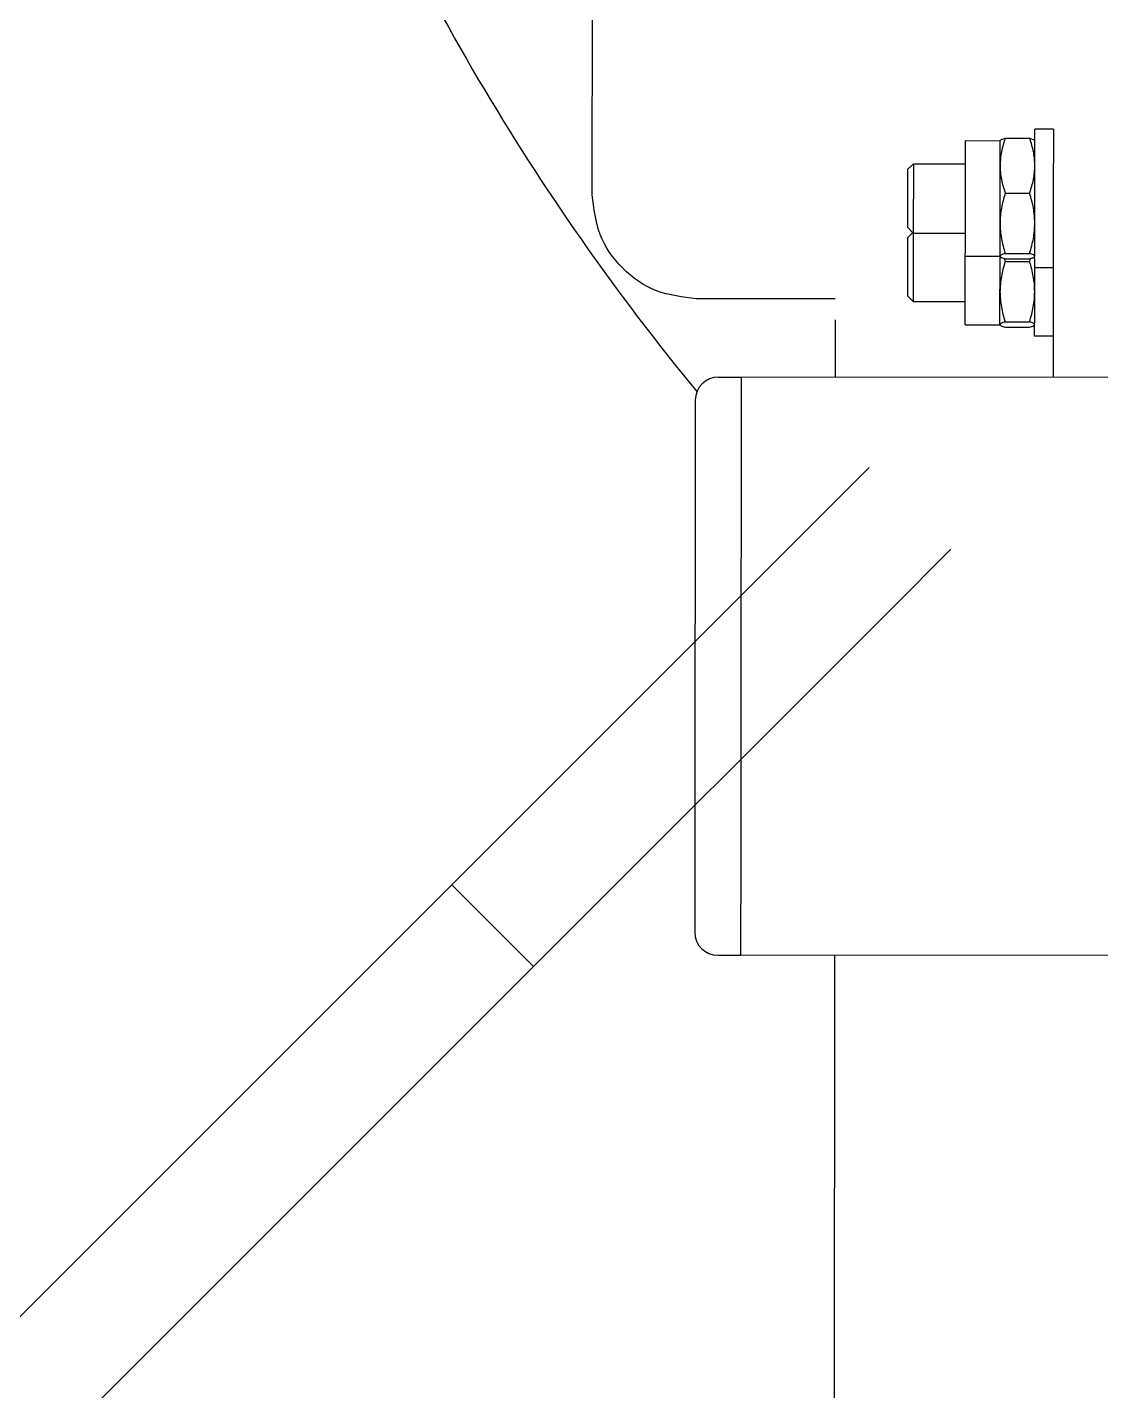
# Model space of a CAD drawing. Header units: inches. Extents: x -233729 to 737493, y -275239 to 196021.
# Drawn here: x 477783 to 477875.8, y 15835.8 to 15953.8 of the extents above; entities that cross this region are included whole.
import ezdxf

# ---------------------------------------------------------------- set-up
doc = ezdxf.new("R2010")
doc.units = ezdxf.units.IN
doc.header["$MEASUREMENT"] = 0
doc.layers.add('P_AX', color=7, linetype='Continuous')

# ---------------------------------------------------------------- blocks, each defined once
blk = doc.blocks.new('A$C48CB4C16')
at = {"layer": 'P_AX', "color": 6, "linetype": 'ByBlock', "lineweight": -2}
for p, q in [((4489.280940174242, 5301.317387177261, 710.6645883361932), (4276.760041648987, 5088.796488652124, 710.6645883361932)), ((4496.352007986163, 5294.24631936534, 710.6645883361932), (4283.831109460793, 5081.725420840204, 710.6645883361932)), ((4245.838972666883, 5057.875419669903, 710.6645883361932), (4276.760041648987, 5088.796488652124, 710.6645883361932)), ((4283.831109460793, 5081.725420840204, 710.6645883361932), (4276.760041648987, 5088.796488652124, 710.6645883361932)), ((4252.910040478687, 5050.804351857983, 710.6645883361932), (4283.831109460793, 5081.725420840204, 710.6645883361932)), ((4245.838972666883, 5057.875419669903, 710.6645883361932), (4240.668899154174, 5052.705346156962, 710.6645883361932)), ((4252.910040478687, 5050.804351857983, 710.6645883361932), (4247.739966965979, 5045.63427834504, 710.6645883361932))]:
    blk.add_line(p, q, dxfattribs=at)
at = {"layer": 'P_AX', "color": 6, "linetype": 'Continuous'}
for p, q in [((4250.739148109802, 5087.829271573226, 710.6645883361932), (4250.843185741222, 5197.952774472653, 710.6645883361932)), ((4225.826901380206, 5087.85322710511, 710.6645883361932), (4258.826886123162, 5087.821494431353, 710.6645883361932)), ((4260.826885198476, 5087.819571239527, 710.6645883361932), (4258.826886123162, 5087.821494431818, 710.6645883361932)), ((4225.778821571379, 5037.853250221933, 710.6645883361932), (4258.778806314338, 5037.821517548176, 710.6645883361932)), ((4231.835440294118, 5034.292225924904, 710.6645883361932), (4231.838824202074, 5037.847422944033, 710.6645883361932)), ((4250.686313974204, 5032.86605590128, 710.6645883361932), (4250.691084954771, 5037.829294673751, 710.6645883361932)), ((4260.778805389651, 5037.819594355884, 710.6645883361932), (4258.778806314338, 5037.821517548643, 710.6645883361932)), ((4231.8353061456, 5034.236728518388, 710.6645883361932), (4231.835440294118, 5034.292225924904, 710.6645883361932)), ((4231.8353061456, 5034.236728518388, 710.6645883361932), (4231.835440294118, 5034.292225924904, 710.6645883361932)), ((4231.835440294118, 5034.292225924904, 710.6645883361932), (4233.435439554392, 5034.290687371163, 710.6645883361932)), ((4233.44404555729, 5033.30722266168, 710.6645883361932), (4233.434477958362, 5033.290687833566, 710.6645883361932)), ((4233.44404555729, 5033.30722266168, 710.6645883361932), (4233.434477958362, 5033.290687833566, 710.6645883361932)), ((4235.98765064776, 5033.037485397072, 710.6645883361932), (4233.880815596553, 5033.039511322628, 710.6645883361932)), ((4235.988106471718, 5033.505999356627, 710.6645883361932), (4233.88127142063, 5033.508025281715, 710.6645883361932)), ((4236.434476571389, 5033.287803045126, 710.6645883361932), (4236.42494003824, 5033.304357546966, 710.6645883361932)), ((4236.43446034065, 5033.271312945174, 710.6645883361932), (4236.434476571389, 5033.287803045126, 710.6645883361932)), ((4239.434475184417, 5033.284918256222, 710.6645883361932), (4236.434476571389, 5033.287803045126, 710.6645883361932)), ((4243.932549911434, 5031.280591998367, 710.6645883361932), (4239.432551992009, 5031.284919181025, 710.6645883361932)), ((4244.432068882161, 5030.780111431262, 710.6645883361932), (4243.932549911434, 5031.280591998367, 710.6645883361932)), ((4250.682746197213, 5031.047928574613, 710.6645883361932), (4262.684480945463, 5031.036387747271, 710.6645883361932)), ((4231.826783983619, 5025.37840638601, 710.6645883361932), (4231.829678201466, 5028.378404989957, 710.6645883361932)), ((4231.826783983619, 5025.37840638601, 710.6645883361932), (4231.829678201466, 5028.378404989957, 710.6645883361932)), ((4231.826783983619, 5025.37840638601, 710.6645883361932), (4231.829678201466, 5028.378404989957, 710.6645883361932)), ((4231.829678201466, 5028.378404989957, 710.6645883361932), (4231.83015974937, 5028.889233675438, 710.6645883361932)), ((4231.829678201466, 5028.378404989957, 710.6645883361932), (4231.83015974937, 5028.889233675438, 710.6645883361932)), ((4231.829678201466, 5028.378404989957, 710.6645883361932), (4233.429677461741, 5028.376866436216, 710.6645883361932)), ((4233.438283464638, 5027.393401726267, 710.6645883361932), (4233.428715865709, 5027.376866898619, 710.6645883361932)), ((4233.438283464638, 5027.393401726267, 710.6645883361932), (4233.428715865709, 5027.376866898619, 710.6645883361932)), ((4233.438283464638, 5027.393401726267, 710.6645883361932), (4233.428715865709, 5027.376866898619, 710.6645883361932)), ((4233.438283464638, 5027.393401726267, 710.6645883361932), (4233.428715865709, 5027.376866898619, 710.6645883361932)), ((4235.981888554991, 5027.123664462126, 710.6645883361932), (4233.8750535039, 5027.125690387681, 710.6645883361932)), ((4235.982344379066, 5027.592178421212, 710.6645883361932), (4233.875509327861, 5027.594204346768, 710.6645883361932)), ((4235.982630985556, 5027.819720828557, 710.6645883361932), (4233.875795934348, 5027.821746754114, 710.6645883361932)), ((4236.428714478737, 5027.373982109713, 710.6645883361932), (4236.419177945587, 5027.390536612018, 710.6645883361932)), ((4236.428698247997, 5027.357492010228, 710.6645883361932), (4236.428714478737, 5027.373982109713, 710.6645883361932)), ((4239.428713091649, 5027.371097321275, 710.6645883361932), (4236.428714478737, 5027.373982109713, 710.6645883361932)), ((4244.427260901313, 5025.780113742805, 710.6645883361932), (4243.969872149522, 5025.323603793166, 710.6645883361932)), ((4231.823901140014, 5022.292231472793, 710.6645883361932), (4231.826783983619, 5025.37840638601, 710.6645883361932)), ((4231.823901140014, 5022.292231472793, 710.6645883361932), (4231.826783983619, 5025.37840638601, 710.6645883361932)), ((4231.823901140014, 5022.292231472793, 710.6645883361932), (4231.826783983619, 5025.37840638601, 710.6645883361932)), ((4243.926787818781, 5025.366771063421, 710.6645883361932), (4239.426789899358, 5025.371098246078, 710.6645883361932)), ((4244.426306789508, 5024.866290496315, 710.6645883361932), (4243.926787818781, 5025.366771063421, 710.6645883361932)), ((4236.424860609579, 5023.287807668212, 710.6645883361932), (4236.41529301065, 5023.271272840097, 710.6645883361932)), ((4236.424860609579, 5023.287807668212, 710.6645883361932), (4236.41529301065, 5023.271272840097, 710.6645883361932)), ((4231.818139047361, 5016.378410537845, 710.6645883361932), (4231.823901140014, 5022.292231472793, 710.6645883361932)), ((4231.818139047361, 5016.378410537845, 710.6645883361932), (4231.823901140014, 5022.292231472793, 710.6645883361932)), ((4271.675847933744, 5022.051162296094, 710.6645883361932), (4271.615525370929, 4963.218928335819, 710.6645883361932)), ((4235.976868892904, 5021.90589989361, 710.6645883361932), (4233.870033841697, 5021.907925819165, 710.6645883361932)), ((4244.421498808544, 5019.866292807858, 710.6645883361932), (4243.921018241672, 5019.366773837364, 710.6645883361932)), ((4243.921018241672, 5019.366773837364, 710.6645883361932), (4239.421020322246, 5019.371101020023, 710.6645883361932)), ((4236.419098516926, 5017.373986733264, 710.6645883361932), (4236.409530917997, 5017.357451905149, 710.6645883361932)), ((4239.419097129954, 5017.371101944825, 710.6645883361932), (4236.419098516926, 5017.373986733264, 710.6645883361932)), ((4231.818139047361, 5016.378410537845, 710.6645883361932), (4233.418138307635, 5016.376871984104, 710.6645883361932)), ((4235.97230505466, 5017.156649284649, 710.6645883361932), (4233.86547000357, 5017.158675210203, 710.6645883361932))]:
    blk.add_line(p, q, dxfattribs=at)
at = {"layer": 'P_AX', "color": 6}
for radius in [4100.563866852364, 761.7891955324333]:
    blk.add_circle((4100.5638399116, 4905.530419049437, 710.6645883361932), radius, dxfattribs=at)
at = {"layer": 'P_AX', "color": 6, "linetype": 'Continuous'}
for centre, radius, start, end in [((4260.824962006067, 5085.819572163864, 710.6645883361932), 1.999999999999619, 359.9449045907344, 89.94490459073435), ((4260.780728581943, 5039.819593431547, 710.6645883361932), 2.000000000000529, 269.9449045907344, 359.9449045907344), ((4100.563839911716, 4905.529219102699, 710.6645883361932), 210.0000000000003, 21.48508076001947, 39.48723533301008)]:
    blk.add_arc(centre, radius, start, end, dxfattribs=at)
for points in [[(4258.82682189229, 5087.756425665344, 710.6645883361932), (4258.826348749571, 5087.267674319098, 710.6645883361932), (4258.825424699462, 5086.309909701466, 710.6645883361932), (4258.823876975686, 5084.703755815631, 710.6645883361932), (4258.822301720502, 5083.068057656406, 710.6645883361932), (4258.821767559158, 5082.511138186909, 710.6645883361932), (4258.821236714953, 5081.944823624219, 710.6645883361932)], [(4258.82682189229, 5087.756425664877, 710.6645883361932), (4258.826348749571, 5087.267674318633, 710.6645883361932), (4258.825424699462, 5086.309909701, 710.6645883361932), (4258.823876975686, 5084.703755815166, 710.6645883361932), (4258.822301720502, 5083.068057655941, 710.6645883361932), (4258.821767559158, 5082.511138186443, 710.6645883361932), (4258.821236714953, 5081.944823623754, 710.6645883361932)], [(4258.826886123162, 5087.821494431818, 710.6645883361932), (4258.826880560955, 5087.816070269446, 710.6645883361932), (4258.826874998863, 5087.810646107072, 710.6645883361932), (4258.826850497862, 5087.785721637427, 710.6645883361932), (4258.82682189229, 5087.756425665344, 710.6645883361932)], [(4258.826886123162, 5087.821494431353, 710.6645883361932), (4258.826880560955, 5087.816070268979, 710.6645883361932), (4258.826874998863, 5087.810646106607, 710.6645883361932), (4258.826850497862, 5087.785721636961, 710.6645883361932), (4258.82682189229, 5087.756425664877, 710.6645883361932)], [(4262.780727657257, 5039.817670239254, 710.6645883361932), (4262.78114663891, 5040.257171275678, 710.6645883361932), (4262.781567099504, 5040.696672310705, 710.6645883361932), (4262.782605840242, 5041.779770055904, 710.6645883361932), (4262.784032869851, 5043.266491992052, 710.6645883361932), (4262.785705212155, 5045.007961158294, 710.6645883361932), (4262.787434781902, 5046.808482665221, 710.6645883361932), (4262.789096908296, 5048.538443373634, 710.6645883361932), (4262.790566920768, 5050.068230146194, 710.6645883361932), (4262.791720148642, 5051.268229844167, 710.6645883361932), (4262.792865113006, 5052.459540312296, 710.6645883361932), (4262.794501832337, 5054.162366585924, 710.6645883361932), (4262.796596588567, 5056.341509087594, 710.6645883361932), (4262.799115663161, 5058.961768239854, 710.6645883361932), (4262.802025338053, 5061.987944465714, 710.6645883361932), (4262.807410324109, 5067.587526376943, 710.6645883361932), (4262.812523273519, 5072.902919504444, 710.6645883361932), (4262.815079322666, 5075.55959053722, 710.6645883361932), (4262.817155664786, 5077.717297020487, 710.6645883361932), (4262.818775998079, 5079.400824750892, 710.6645883361932), (4262.819964020746, 5080.63495952415, 710.6645883361932), (4262.820743431104, 5081.444487138304, 710.6645883361932), (4262.822192665073, 5082.949328724414, 710.6645883361932), (4262.823616571608, 5084.426991019516, 710.6645883361932), (4262.824466699501, 5085.308136358975, 710.6645883361932), (4262.824901988962, 5085.757785706899, 710.6645883361932)], [(4262.824901988962, 5085.757785706899, 710.6645883361932), (4262.824926412315, 5085.782818828362, 710.6645883361932), (4262.824936146615, 5085.792776282995, 710.6645883361932), (4262.824957964593, 5085.814539885731, 710.6645883361932), (4262.824961081497, 5085.817648971572, 710.6645883361932)], [(4258.820347269182, 5081.021497575684, 710.6645883361932), (4258.819285135834, 5079.931327890257, 710.6645883361932), (4258.818251919933, 5078.852591275822, 710.6645883361932)], [(4258.820347269182, 5081.021497575219, 710.6645883361932), (4258.819285135834, 5079.931327889792, 710.6645883361932), (4258.818251919933, 5078.852591275356, 710.6645883361932)], [(4258.821236714953, 5081.944823624219, 710.6645883361932), (4258.82078124967, 5081.484563143576, 710.6645883361932), (4258.820347269182, 5081.021497575684, 710.6645883361932)], [(4258.821236714953, 5081.944823623754, 710.6645883361932), (4258.82078124967, 5081.484563143111, 710.6645883361932), (4258.820347269182, 5081.021497575219, 710.6645883361932)], [(4258.818251919933, 5078.852591275822, 710.6645883361932), (4258.818110663211, 5078.712020280423, 710.6645883361932), (4258.81798174302, 5078.572020918715, 710.6645883361932)], [(4258.818251919933, 5078.852591275356, 710.6645883361932), (4258.818110663211, 5078.712020279958, 710.6645883361932), (4258.81798174302, 5078.572020918249, 710.6645883361932)], [(4258.817186327418, 5077.74430105428, 710.6645883361932), (4258.816506204777, 5077.041435415974, 710.6645883361932), (4258.815886569325, 5076.369613477147, 710.6645883361932)], [(4258.817186327418, 5077.744301053813, 710.6645883361932), (4258.816506204777, 5077.041435415509, 710.6645883361932), (4258.815886569325, 5076.369613476682, 710.6645883361932)], [(4258.81798174302, 5078.572020918715, 710.6645883361932), (4258.817574537125, 5078.154787448819, 710.6645883361932), (4258.817186327418, 5077.74430105428, 710.6645883361932)], [(4258.81798174302, 5078.572020918249, 710.6645883361932), (4258.817574537125, 5078.154787448353, 710.6645883361932), (4258.817186327418, 5077.744301053813, 710.6645883361932)], [(4258.815886569325, 5076.369613477147, 710.6645883361932), (4258.814468373079, 5074.924631871867, 710.6645883361932), (4258.813366766669, 5073.783745010966, 710.6645883361932), (4258.812091430184, 5072.457176494996, 710.6645883361932), (4258.810292477368, 5070.580922684751, 710.6645883361932)], [(4258.815886569325, 5076.369613476682, 710.6645883361932), (4258.814468373079, 5074.9246318714, 710.6645883361932), (4258.813366766669, 5073.783745010501, 710.6645883361932), (4258.812091430184, 5072.457176494529, 710.6645883361932), (4258.810292477368, 5070.580922684286, 710.6645883361932)], [(4258.810292477368, 5070.580922684751, 710.6645883361932), (4258.810141821858, 5070.429458836212, 710.6645883361932), (4258.809999387711, 5070.275524256404, 710.6645883361932)], [(4258.810292477368, 5070.580922684286, 710.6645883361932), (4258.810141821858, 5070.429458835747, 710.6645883361932), (4258.809999387711, 5070.275524255937, 710.6645883361932)], [(4258.809999387711, 5070.275524256404, 710.6645883361932), (4258.807447007973, 5067.623306567899, 710.6645883361932), (4258.804434698774, 5064.455093266094, 710.6645883361932)], [(4258.809999387711, 5070.275524255937, 710.6645883361932), (4258.807447007973, 5067.623306567433, 710.6645883361932), (4258.804434698774, 5064.455093265629, 710.6645883361932)], [(4258.804048213991, 5064.071505412112, 710.6645883361932), (4258.803012150806, 5063.015030294309, 710.6645883361932), (4258.80195596721, 5061.919641707676, 710.6645883361932), (4258.801796935848, 5061.751261810889, 710.6645883361932), (4258.801644223509, 5061.571506567883, 710.6645883361932)], [(4258.804048213991, 5064.071505411646, 710.6645883361932), (4258.803012150806, 5063.015030293843, 710.6645883361932), (4258.80195596721, 5061.919641707212, 710.6645883361932), (4258.801796935848, 5061.751261810425, 710.6645883361932), (4258.801644223509, 5061.571506567419, 710.6645883361932)], [(4258.804434698774, 5064.455093266094, 710.6645883361932), (4258.804218278267, 5064.264008097935, 710.6645883361932), (4258.804048213991, 5064.071505412112, 710.6645883361932)], [(4258.804434698774, 5064.455093265629, 710.6645883361932), (4258.804218278267, 5064.264008097469, 710.6645883361932), (4258.804048213991, 5064.071505411646, 710.6645883361932)], [(4258.801644223509, 5061.571506567883, 710.6645883361932), (4258.798258598312, 5058.07018505328, 710.6645883361932), (4258.793549729045, 5053.167728785078, 710.6645883361932)], [(4258.801644223509, 5061.571506567419, 710.6645883361932), (4258.798258598312, 5058.070185052815, 710.6645883361932), (4258.793549729045, 5053.167728784611, 710.6645883361932)], [(4258.793171457597, 5052.774905617002, 710.6645883361932), (4258.792499107308, 5052.077360225959, 710.6645883361932), (4258.791849653353, 5051.371001085851, 710.6645883361932)], [(4258.793171457597, 5052.774905616537, 710.6645883361932), (4258.792499107308, 5052.077360225494, 710.6645883361932), (4258.791849653353, 5051.371001085385, 710.6645883361932)], [(4258.793549729045, 5053.167728785078, 710.6645883361932), (4258.793355419883, 5052.97175323323, 710.6645883361932), (4258.793171457597, 5052.774905617002, 710.6645883361932)], [(4258.793549729045, 5053.167728784611, 710.6645883361932), (4258.793355419883, 5052.971753232765, 710.6645883361932), (4258.793171457597, 5052.774905616537, 710.6645883361932)], [(4258.791849653353, 5051.371001085851, 710.6645883361932), (4258.791290906491, 5050.821216438084, 710.6645883361932), (4258.790754674468, 5050.267777988804, 710.6645883361932), (4258.788911415612, 5048.348425151898, 710.6645883361932), (4258.787197218858, 5046.555353867939, 710.6645883361932)], [(4258.791849653353, 5051.371001085385, 710.6645883361932), (4258.791290906491, 5050.821216437618, 710.6645883361932), (4258.790754674468, 5050.26777798834, 710.6645883361932), (4258.788911415612, 5048.348425151433, 710.6645883361932), (4258.787197218858, 5046.555353867474, 710.6645883361932)], [(4258.786331551033, 5045.655531821891, 710.6645883361932), (4258.786219879519, 5045.546153328034, 710.6645883361932), (4258.786122214398, 5045.437403785649, 710.6645883361932)], [(4258.786331551033, 5045.655531821425, 710.6645883361932), (4258.786219879519, 5045.546153327569, 710.6645883361932), (4258.786122214398, 5045.437403785183, 710.6645883361932)], [(4258.787197218858, 5046.555353867939, 710.6645883361932), (4258.786752583926, 5046.100504722098, 710.6645883361932), (4258.786331551033, 5045.655531821891, 710.6645883361932)], [(4258.787197218858, 5046.555353867474, 710.6645883361932), (4258.786752583926, 5046.100504721633, 710.6645883361932), (4258.786331551033, 5045.655531821425, 710.6645883361932)], [(4258.78534516832, 5044.621514404776, 710.6645883361932), (4258.785102399065, 5044.380649249652, 710.6645883361932), (4258.784889536676, 5044.143425801888, 710.6645883361932)], [(4258.78534516832, 5044.621514404311, 710.6645883361932), (4258.785102399065, 5044.380649249189, 710.6645883361932), (4258.784889536676, 5044.143425801422, 710.6645883361932)], [(4258.786122214398, 5045.437403785649, 710.6645883361932), (4258.785719787121, 5045.024690686379, 710.6645883361932), (4258.78534516832, 5044.621514404776, 710.6645883361932)], [(4258.786122214398, 5045.437403785183, 710.6645883361932), (4258.785719787121, 5045.024690685912, 710.6645883361932), (4258.78534516832, 5044.621514404311, 710.6645883361932)], [(4258.784889536676, 5044.143425801888, 710.6645883361932), (4258.78356763802, 5042.784798788492, 710.6645883361932), (4258.782398936571, 5041.570236845526, 710.6645883361932), (4258.780680146534, 5039.779479262538, 710.6645883361932), (4258.779718751553, 5038.776954582544, 710.6645883361932), (4258.779261729098, 5038.299236066292, 710.6645883361932), (4258.778806314338, 5037.821517548643, 710.6645883361932)], [(4258.784889536676, 5044.143425801422, 710.6645883361932), (4258.78356763802, 5042.784798788025, 710.6645883361932), (4258.782398936571, 5041.570236845061, 710.6645883361932), (4258.780680146534, 5039.779479262073, 710.6645883361932), (4258.779718751553, 5038.776954582079, 710.6645883361932), (4258.779261729098, 5038.299236065825, 710.6645883361932), (4258.778806314338, 5037.821517548176, 710.6645883361932)], [(4231.83015974937, 5028.889233675438, 710.6645883361932), (4231.831101979595, 5029.869069407812, 710.6645883361932), (4231.832021506154, 5030.825112064023, 710.6645883361932), (4231.832604770665, 5031.431434313419, 710.6645883361932), (4231.833151049563, 5031.999220742031, 710.6645883361932), (4231.833653303794, 5032.521155033844, 710.6645883361932), (4231.833906502347, 5032.784231210712, 710.6645883361932), (4231.834201402263, 5033.090587211891, 710.6645883361932), (4231.834510606015, 5033.411727219937, 710.6645883361932), (4231.83480671572, 5033.719155418339, 710.6645883361932), (4231.835004911758, 5033.92481790262, 710.6645883361932), (4231.835142437136, 5034.067418724417, 710.6645883361932), (4231.835230807424, 5034.158945614125, 710.6645883361932), (4231.835281538428, 5034.21138630214, 710.6645883361932), (4231.8353061456, 5034.236728518388, 710.6645883361932)], [(4231.83015974937, 5028.889233675438, 710.6645883361932), (4231.831101979595, 5029.869069407812, 710.6645883361932), (4231.832021506154, 5030.825112064023, 710.6645883361932), (4231.832604770665, 5031.431434313419, 710.6645883361932), (4231.833151049563, 5031.999220742031, 710.6645883361932), (4231.833653303794, 5032.521155033844, 710.6645883361932), (4231.833906502347, 5032.784231210712, 710.6645883361932), (4231.834201402263, 5033.090587211891, 710.6645883361932), (4231.834510606015, 5033.411727219937, 710.6645883361932), (4231.83480671572, 5033.719155418339, 710.6645883361932), (4231.835004911758, 5033.92481790262, 710.6645883361932), (4231.835142437136, 5034.067418724417, 710.6645883361932), (4231.835230807424, 5034.158945614125, 710.6645883361932), (4231.835281538428, 5034.21138630214, 710.6645883361932), (4231.8353061456, 5034.236728518388, 710.6645883361932)], [(4233.435439554392, 5034.290687371163, 710.6645883361932), (4233.435313593131, 5034.16074634588, 710.6645883361932), (4233.435188043164, 5034.030805319666, 710.6645883361932), (4233.436132712639, 5033.771827149323, 710.6645883361932), (4233.44404555729, 5033.30722266168, 710.6645883361932)], [(4233.880815596553, 5033.039511322628, 710.6645883361932), (4233.690115988371, 5032.377628822929, 710.6645883361932), (4233.553304866421, 5031.749078126277, 710.6645883361932), (4233.462273849174, 5031.083327248345, 710.6645883361932), (4233.43172398454, 5030.431058469812, 710.6645883361932)], [(4233.434461727622, 5033.274197733614, 710.6645883361932), (4233.433435260667, 5032.210349388073, 710.6645883361932), (4233.432549977675, 5031.29068876256, 710.6645883361932)], [(4233.434461727622, 5033.274197733614, 710.6645883361932), (4233.433435260667, 5032.210349388073, 710.6645883361932), (4233.432549977675, 5031.29068876256, 710.6645883361932)], [(4233.434477958362, 5033.290687833566, 710.6645883361932), (4233.43446984305, 5033.28244278359, 710.6645883361932), (4233.434461727622, 5033.274197733614, 710.6645883361932)], [(4233.434477958362, 5033.290687833566, 710.6645883361932), (4233.43446984305, 5033.28244278359, 710.6645883361932), (4233.434461727622, 5033.274197733614, 710.6645883361932)], [(4233.434461727622, 5033.274197733614, 710.6645883361932), (4233.464392601629, 5033.215533243144, 710.6645883361932), (4233.554964008741, 5033.155570738601, 710.6645883361932), (4233.691022375365, 5033.099066916506, 710.6645883361932), (4233.880815596553, 5033.039511322628, 710.6645883361932)], [(4233.88127142063, 5033.508025281715, 710.6645883361932), (4233.715535973548, 5033.457223255771, 710.6645883361932), (4233.589352050214, 5033.408677112895, 710.6645883361932), (4233.494610407273, 5033.357341584402, 710.6645883361932), (4233.44404555729, 5033.30722266168, 710.6645883361932)], [(4235.98765064776, 5033.037485397072, 710.6645883361932), (4236.177559398696, 5033.096675871059, 710.6645883361932), (4236.313727457542, 5033.15291792073, 710.6645883361932), (4236.404413941548, 5033.211236133358, 710.6645883361932), (4236.43446034065, 5033.271312945174, 710.6645883361932)], [(4236.431722597567, 5030.428173681374, 710.6645883361932), (4236.402349856915, 5031.081362524654, 710.6645883361932), (4236.312361212447, 5031.74820367445, 710.6645883361932), (4236.176842151443, 5032.376167656042, 710.6645883361932), (4235.98765064776, 5033.037485397072, 710.6645883361932)], [(4236.42494003824, 5033.304357546966, 710.6645883361932), (4236.374472165247, 5033.354573293707, 710.6645883361932), (4236.279830543324, 5033.406090600069, 710.6645883361932), (4236.15374177799, 5033.454879019529, 710.6645883361932), (4235.988106471718, 5033.505999356627, 710.6645883361932)], [(4236.43446034065, 5033.271312945174, 710.6645883361932), (4236.434352881158, 5033.160248386327, 710.6645883361932), (4236.434194895554, 5032.996489510989, 710.6645883361932), (4236.433911634143, 5032.702553229991, 710.6645883361932), (4236.433620990253, 5032.400777032717, 710.6645883361932), (4236.433181238826, 5031.944006949316, 710.6645883361932), (4236.432777735521, 5031.524772332168, 710.6645883361932), (4236.432500281021, 5031.236454871136, 710.6645883361932), (4236.432148878344, 5030.871250976461, 710.6645883361932), (4236.431722597567, 5030.428173681374, 710.6645883361932)], [(4239.434475184417, 5033.284918256222, 710.6645883361932), (4239.43437021668, 5033.176634068719, 710.6645883361932), (4239.434265591671, 5033.068349880284, 710.6645883361932), (4239.434049540315, 5032.844242058347, 710.6645883361932), (4239.433657652582, 5032.437405503008, 710.6645883361932), (4239.433151651639, 5031.911346885028, 710.6645883361932), (4239.432551992009, 5031.284919181025, 710.6645883361932)], [(4233.43172398454, 5030.431058469812, 710.6645883361932), (4233.430744241224, 5029.422453737936, 710.6645883361932), (4233.429677461741, 5028.376866436216, 710.6645883361932)], [(4233.43172398454, 5030.431058469812, 710.6645883361932), (4233.430744241224, 5029.422453737936, 710.6645883361932), (4233.429677461741, 5028.376866436216, 710.6645883361932)], [(4233.432549977675, 5031.29068876256, 710.6645883361932), (4233.432460409939, 5031.197594268831, 710.6645883361932), (4233.432380411424, 5031.114444173525, 710.6645883361932), (4233.432056022459, 5030.777129525437, 710.6645883361932), (4233.43172398454, 5030.431058469812, 710.6645883361932)], [(4233.432549977675, 5031.29068876256, 710.6645883361932), (4233.432460409939, 5031.197594268831, 710.6645883361932), (4233.432380411424, 5031.114444173525, 710.6645883361932), (4233.432056022459, 5030.777129525437, 710.6645883361932), (4233.43172398454, 5030.431058469812, 710.6645883361932)], [(4233.43172398454, 5030.431058469812, 710.6645883361932), (4233.461093390476, 5029.777906507372, 710.6645883361932), (4233.551071838824, 5029.111104440993, 710.6645883361932), (4233.686594430938, 5028.483104200686, 710.6645883361932), (4233.875795934348, 5027.821746754114, 710.6645883361932)], [(4235.982630985556, 5027.819720828557, 710.6645883361932), (4236.173332099337, 5028.481609260782, 710.6645883361932), (4236.310143745971, 5029.110165311141, 710.6645883361932), (4236.401173232007, 5029.775910312895, 710.6645883361932), (4236.431722597567, 5030.428173681374, 710.6645883361932)], [(4236.431722597567, 5030.428173681374, 710.6645883361932), (4236.431068418197, 5029.748120535283, 710.6645883361932), (4236.430527482414, 5029.185712466599, 710.6645883361932), (4236.42990264995, 5028.535997958506, 710.6645883361932), (4236.429273835266, 5027.882060365869, 710.6645883361932), (4236.427833732916, 5027.635372857216, 710.6645883361932), (4236.419177945587, 5027.390536612018, 710.6645883361932)], [(4239.432551992009, 5031.284919181025, 710.6645883361932), (4239.432245622856, 5030.969877309284, 710.6645883361932), (4239.431925898534, 5030.63804892509, 710.6645883361932), (4239.431091171688, 5029.770333038761, 710.6645883361932), (4239.429662596085, 5028.284920572421, 710.6645883361932), (4239.429287287989, 5027.903820258683, 710.6645883361932), (4239.428713091649, 5027.371097321275, 710.6645883361932)], [(4243.926787818781, 5025.366771063421, 710.6645883361932), (4243.926915630232, 5025.430281818497, 710.6645883361932), (4243.927013258449, 5025.52169204003, 710.6645883361932), (4243.927077285246, 5025.588137105692, 710.6645883361932), (4243.927160327904, 5025.674340389787, 710.6645883361932), (4243.927264799829, 5025.782816029272, 710.6645883361932), (4243.927393114427, 5025.916078160169, 710.6645883361932), (4243.927463789122, 5025.989488661408, 710.6645883361932), (4243.927562000812, 5026.091512760731, 710.6645883361932), (4243.927688633557, 5026.223076553202, 710.6645883361932), (4243.927844571532, 5026.385106132017, 710.6645883361932), (4243.92803069856, 5026.578527591775, 710.6645883361932), (4243.92824789905, 5026.804267026136, 710.6645883361932), (4243.928497056709, 5027.063250529232, 710.6645883361932), (4243.928754034452, 5027.330391870464, 710.6645883361932), (4243.928997888462, 5027.583915309634, 710.6645883361932), (4243.929224492515, 5027.819524887601, 710.6645883361932), (4243.929429720505, 5028.032924645699, 710.6645883361932), (4243.929609446087, 5028.219818623854, 710.6645883361932), (4243.929759542924, 5028.375910863864, 710.6645883361932), (4243.92987588502, 5028.49690540659, 710.6645883361932), (4243.929992583813, 5028.618275517716, 710.6645883361932), (4243.930141609627, 5028.77327375964, 710.6645883361932), (4243.930318204571, 5028.956956353157, 710.6645883361932), (4243.930517610396, 5029.164379518132, 710.6645883361932), (4243.930735069211, 5029.390599475826, 710.6645883361932), (4243.930965823005, 5029.630672446105, 710.6645883361932), (4243.931205113767, 5029.879654649298, 710.6645883361932), (4243.931324658683, 5030.004053024693, 710.6645883361932), (4243.931473458535, 5030.15890708531, 710.6645883361932), (4243.93164204969, 5030.33437731967, 710.6645883361932), (4243.931820967817, 5030.520624216764, 710.6645883361932), (4243.932000749278, 5030.707808266046, 710.6645883361932), (4243.93217192986, 5030.886089956041, 710.6645883361932), (4243.932296987506, 5031.016387702084, 710.6645883361932), (4243.932390397879, 5031.113765358577, 710.6645883361932), (4243.932456937385, 5031.183186916752, 710.6645883361932), (4243.932501382194, 5031.229616368773, 710.6645883361932), (4243.932528508593, 5031.258017705406, 710.6645883361932), (4243.932543092873, 5031.273354917883, 710.6645883361932), (4243.932549911434, 5031.280591998367, 710.6645883361932)], [(4244.427286229329, 5025.806108694641, 710.6645883361932), (4244.427360676928, 5025.883193251795, 710.6645883361932), (4244.427455004537, 5025.981027906413, 710.6645883361932), (4244.42759592121, 5026.127295386163, 710.6645883361932), (4244.427771550603, 5026.30968252395, 710.6645883361932), (4244.428187516052, 5026.741846266787, 710.6645883361932), (4244.428691502195, 5027.265659154512, 710.6645883361932), (4244.428864773829, 5027.445781804275, 710.6645883361932), (4244.429120816523, 5027.711975601154, 710.6645883361932), (4244.429449458024, 5028.053689250375, 710.6645883361932), (4244.429840525728, 5028.460371456227, 710.6645883361932), (4244.430227622738, 5028.862987733564, 710.6645883361932), (4244.430545366135, 5029.193520490197, 710.6645883361932), (4244.430787612102, 5029.445551531973, 710.6645883361932), (4244.430948216584, 5029.612662665664, 710.6645883361932), (4244.431171836914, 5029.845372766375, 710.6645883361932), (4244.431461428292, 5030.146803961255, 710.6645883361932), (4244.431753896993, 5030.4513591585, 710.6645883361932), (4244.431919989758, 5030.624475179358, 710.6645883361932), (4244.432015279657, 5030.723956164557, 710.6645883361932), (4244.432058624574, 5030.769326714917, 710.6645883361932), (4244.432068882161, 5030.780111431262, 710.6645883361932)], [(4262.684480945463, 5031.036387747271, 710.6645883361932), (4266.127962916042, 5030.349749871648, 710.6645883361932), (4269.045911701979, 5028.401091387615, 710.6645883361932), (4270.994040869758, 5025.486995684101, 710.6645883361932), (4271.675847933744, 5022.051162296094, 710.6645883361932)], [(4233.429677461741, 5028.376866436216, 710.6645883361932), (4233.429551500477, 5028.246925410467, 710.6645883361932), (4233.42942595051, 5028.116984384718, 710.6645883361932), (4233.430370619986, 5027.858006185505, 710.6645883361932), (4233.438283464638, 5027.393401726267, 710.6645883361932)], [(4233.429677461741, 5028.376866436216, 710.6645883361932), (4233.429551500477, 5028.246925410467, 710.6645883361932), (4233.42942595051, 5028.116984384718, 710.6645883361932), (4233.430370619986, 5027.858006185505, 710.6645883361932), (4233.438283464638, 5027.393401726267, 710.6645883361932)], [(4233.429677461741, 5028.376866436216, 710.6645883361932), (4233.429551500477, 5028.246925410467, 710.6645883361932), (4233.42942595051, 5028.116984384718, 710.6645883361932), (4233.430370619986, 5027.858006185505, 710.6645883361932), (4233.438283464638, 5027.393401726267, 710.6645883361932)], [(4233.8750535039, 5027.125690387681, 710.6645883361932), (4233.684353895601, 5026.463807887981, 710.6645883361932), (4233.547542773652, 5025.835257191328, 710.6645883361932), (4233.456511756405, 5025.169506313398, 710.6645883361932), (4233.425961891888, 5024.517237534865, 710.6645883361932)], [(4233.428699634969, 5027.360376798666, 710.6645883361932), (4233.427730466355, 5026.346149726889, 710.6645883361932), (4233.426932234433, 5025.447550881307, 710.6645883361932)], [(4233.428699634969, 5027.360376798666, 710.6645883361932), (4233.427730466355, 5026.346149726889, 710.6645883361932), (4233.426932234433, 5025.447550881307, 710.6645883361932)], [(4233.428699634969, 5027.360376798666, 710.6645883361932), (4233.427730466355, 5026.346149726889, 710.6645883361932), (4233.426932234433, 5025.447550881307, 710.6645883361932)], [(4233.428699634969, 5027.360376798666, 710.6645883361932), (4233.427730466355, 5026.346149726889, 710.6645883361932), (4233.426932234433, 5025.447550881307, 710.6645883361932)], [(4233.428715865709, 5027.376866898619, 710.6645883361932), (4233.42870775028, 5027.368621848641, 710.6645883361932), (4233.428699634969, 5027.360376798666, 710.6645883361932)], [(4233.428715865709, 5027.376866898619, 710.6645883361932), (4233.42870775028, 5027.368621848641, 710.6645883361932), (4233.428699634969, 5027.360376798666, 710.6645883361932)], [(4233.428715865709, 5027.376866898619, 710.6645883361932), (4233.42870775028, 5027.368621848641, 710.6645883361932), (4233.428699634969, 5027.360376798666, 710.6645883361932)], [(4233.428715865709, 5027.376866898619, 710.6645883361932), (4233.42870775028, 5027.368621848641, 710.6645883361932), (4233.428699634969, 5027.360376798666, 710.6645883361932)], [(4233.428699634969, 5027.360376798666, 710.6645883361932), (4233.458630508976, 5027.301712308197, 710.6645883361932), (4233.549201915972, 5027.241749803653, 710.6645883361932), (4233.685260282596, 5027.185245981558, 710.6645883361932), (4233.8750535039, 5027.125690387681, 710.6645883361932)], [(4233.875509327861, 5027.594204346768, 710.6645883361932), (4233.709773880895, 5027.543402320823, 710.6645883361932), (4233.583589957561, 5027.494856177948, 710.6645883361932), (4233.488848314621, 5027.443520649454, 710.6645883361932), (4233.438283464638, 5027.393401726267, 710.6645883361932)], [(4233.875795934348, 5027.821746754114, 710.6645883361932), (4233.832017086679, 5027.694805837355, 710.6645883361932), (4233.790595444152, 5027.569405330464, 710.6645883361932)], [(4235.981888554991, 5027.123664462126, 710.6645883361932), (4236.171797306044, 5027.182854936111, 710.6645883361932), (4236.307965364773, 5027.239096985782, 710.6645883361932), (4236.398654522607, 5027.300163352049, 710.6645883361932), (4236.428698247997, 5027.357492010228, 710.6645883361932)], [(4236.425960504916, 5024.514352746426, 710.6645883361932), (4236.396587764262, 5025.16754158924, 710.6645883361932), (4236.306599119678, 5025.834382739502, 710.6645883361932), (4236.17108005879, 5026.462346720627, 710.6645883361932), (4235.981888554991, 5027.123664462126, 710.6645883361932)], [(4236.419177945587, 5027.390536612018, 710.6645883361932), (4236.368710072711, 5027.440752358761, 710.6645883361932), (4236.274068450671, 5027.49226966512, 710.6645883361932), (4236.147979685338, 5027.541058084579, 710.6645883361932), (4235.982344379066, 5027.592178421212, 710.6645883361932)], [(4236.067361232825, 5027.567169582589, 710.6645883361932), (4236.026173666119, 5027.692672453008, 710.6645883361932), (4235.982630985556, 5027.819720828557, 710.6645883361932)], [(4236.428698247997, 5027.357492010228, 710.6645883361932), (4236.42860570061, 5027.261868763368, 710.6645883361932), (4236.428432802903, 5027.082668576042, 710.6645883361932), (4236.428149541491, 5026.788732330899, 710.6645883361932), (4236.4278588976, 5026.48695609777, 710.6645883361932), (4236.427524356986, 5026.139482724133, 710.6645883361932), (4236.427143734763, 5025.744046774345, 710.6645883361932)], [(4236.428698247997, 5027.357492010228, 710.6645883361932), (4236.42860570061, 5027.261868763368, 710.6645883361932), (4236.428432802903, 5027.082668576042, 710.6645883361932), (4236.428149541491, 5026.788732330899, 710.6645883361932), (4236.4278588976, 5026.48695609777, 710.6645883361932), (4236.427524356986, 5026.139482724133, 710.6645883361932), (4236.427143734763, 5025.744046774345, 710.6645883361932)], [(4239.428713091649, 5027.371097321275, 710.6645883361932), (4239.428608123912, 5027.262813133772, 710.6645883361932), (4239.428503498901, 5027.154528945337, 710.6645883361932), (4239.428207426447, 5026.847372091493, 710.6645883361932), (4239.427895559813, 5026.52358456806, 710.6645883361932), (4239.427674576989, 5026.2939366746, 710.6645883361932), (4239.427310119616, 5025.914339641228, 710.6645883361932), (4239.426789899358, 5025.371098246078, 710.6645883361932)], [(4239.428713091649, 5027.371097321275, 710.6645883361932), (4239.428608123912, 5027.262813133772, 710.6645883361932), (4239.428503498901, 5027.154528945337, 710.6645883361932), (4239.428207426447, 5026.847372091493, 710.6645883361932), (4239.427895559813, 5026.52358456806, 710.6645883361932), (4239.427674576989, 5026.2939366746, 710.6645883361932), (4239.427310119616, 5025.914339641228, 710.6645883361932), (4239.426789899358, 5025.371098246078, 710.6645883361932)], [(4236.427143734763, 5025.744046774345, 710.6645883361932), (4236.427080203546, 5025.678035009772, 710.6645883361932), (4236.427015642752, 5025.610951397221, 710.6645883361932), (4236.426944779581, 5025.527545375868, 710.6645883361932), (4236.426930847345, 5025.444666092868, 710.6645883361932)], [(4236.427143734763, 5025.744046774345, 710.6645883361932), (4236.427080203546, 5025.678035009772, 710.6645883361932), (4236.427015642752, 5025.610951397221, 710.6645883361932), (4236.426944779581, 5025.527545375868, 710.6645883361932), (4236.426930847345, 5025.444666092868, 710.6645883361932)], [(4244.427260901313, 5025.780113742805, 710.6645883361932), (4244.427277498879, 5025.797116356554, 710.6645883361932), (4244.427286229329, 5025.806108694641, 710.6645883361932)], [(4233.425961891888, 5024.517237534865, 710.6645883361932), (4233.425436681951, 5023.961628043677, 710.6645883361932), (4233.424861996551, 5023.290692456651, 710.6645883361932)], [(4233.425961891888, 5024.517237534865, 710.6645883361932), (4233.425436681951, 5023.961628043677, 710.6645883361932), (4233.424861996551, 5023.290692456651, 710.6645883361932)], [(4233.425961891888, 5024.517237534865, 710.6645883361932), (4233.425436681951, 5023.961628043677, 710.6645883361932), (4233.424861996551, 5023.290692456651, 710.6645883361932)], [(4233.425961891888, 5024.517237534865, 710.6645883361932), (4233.425436681951, 5023.961628043677, 710.6645883361932), (4233.424861996551, 5023.290692456651, 710.6645883361932)], [(4233.426544980261, 5025.12439424603, 710.6645883361932), (4233.426291463664, 5024.860745321146, 710.6645883361932), (4233.425961891888, 5024.517237534865, 710.6645883361932)], [(4233.426544980261, 5025.12439424603, 710.6645883361932), (4233.426291463664, 5024.860745321146, 710.6645883361932), (4233.425961891888, 5024.517237534865, 710.6645883361932)], [(4233.426544980261, 5025.12439424603, 710.6645883361932), (4233.426291463664, 5024.860745321146, 710.6645883361932), (4233.425961891888, 5024.517237534865, 710.6645883361932)], [(4233.426544980261, 5025.12439424603, 710.6645883361932), (4233.426291463664, 5024.860745321146, 710.6645883361932), (4233.425961891888, 5024.517237534865, 710.6645883361932)], [(4233.425961891888, 5024.517237534865, 710.6645883361932), (4233.455331297707, 5023.864085572423, 710.6645883361932), (4233.545309746055, 5023.197283505581, 710.6645883361932), (4233.680832338287, 5022.569283265273, 710.6645883361932), (4233.870033841697, 5021.907925819165, 710.6645883361932)], [(4233.426704973332, 5025.290691609146, 710.6645883361932), (4233.426660152967, 5025.244105752211, 710.6645883361932), (4233.426618318772, 5025.200623238112, 710.6645883361932), (4233.426583053777, 5025.163968539448, 710.6645883361932), (4233.426544980261, 5025.12439424603, 710.6645883361932)], [(4233.426704973332, 5025.290691609146, 710.6645883361932), (4233.426660152967, 5025.244105752211, 710.6645883361932), (4233.426618318772, 5025.200623238112, 710.6645883361932), (4233.426583053777, 5025.163968539448, 710.6645883361932), (4233.426544980261, 5025.12439424603, 710.6645883361932)], [(4233.426704973332, 5025.290691609146, 710.6645883361932), (4233.426660152967, 5025.244105752211, 710.6645883361932), (4233.426618318772, 5025.200623238112, 710.6645883361932), (4233.426583053777, 5025.163968539448, 710.6645883361932), (4233.426544980261, 5025.12439424603, 710.6645883361932)], [(4233.426704973332, 5025.290691609146, 710.6645883361932), (4233.426660152967, 5025.244105752211, 710.6645883361932), (4233.426618318772, 5025.200623238112, 710.6645883361932), (4233.426583053777, 5025.163968539448, 710.6645883361932), (4233.426544980261, 5025.12439424603, 710.6645883361932)], [(4233.426787885022, 5025.376867827612, 710.6645883361932), (4233.426745409146, 5025.332719822068, 710.6645883361932), (4233.426704973332, 5025.290691609146, 710.6645883361932)], [(4233.426787885022, 5025.376867827612, 710.6645883361932), (4233.426745409146, 5025.332719822068, 710.6645883361932), (4233.426704973332, 5025.290691609146, 710.6645883361932)], [(4233.426787885022, 5025.376867827612, 710.6645883361932), (4233.426745409146, 5025.332719822068, 710.6645883361932), (4233.426704973332, 5025.290691609146, 710.6645883361932)], [(4233.426787885022, 5025.376867827612, 710.6645883361932), (4233.426745409146, 5025.332719822068, 710.6645883361932), (4233.426704973332, 5025.290691609146, 710.6645883361932)], [(4233.426932234433, 5025.447550881307, 710.6645883361932), (4233.426830916316, 5025.411674327801, 710.6645883361932), (4233.426787885022, 5025.376867827612, 710.6645883361932)], [(4233.426932234433, 5025.447550881307, 710.6645883361932), (4233.426830916316, 5025.411674327801, 710.6645883361932), (4233.426787885022, 5025.376867827612, 710.6645883361932)], [(4233.426932234433, 5025.447550881307, 710.6645883361932), (4233.426830916316, 5025.411674327801, 710.6645883361932), (4233.426787885022, 5025.376867827612, 710.6645883361932)], [(4233.426932234433, 5025.447550881307, 710.6645883361932), (4233.426830916316, 5025.411674327801, 710.6645883361932), (4233.426787885022, 5025.376867827612, 710.6645883361932)], [(4235.976868892904, 5021.90589989361, 710.6645883361932), (4236.167570006684, 5022.567788325368, 710.6645883361932), (4236.304381653317, 5023.196344375729, 710.6645883361932), (4236.395411139354, 5023.862089377946, 710.6645883361932), (4236.425960504916, 5024.514352746426, 710.6645883361932)], [(4236.425960504916, 5024.514352746426, 710.6645883361932), (4236.425392886507, 5023.913905746422, 710.6645883361932), (4236.424860609579, 5023.287807668212, 710.6645883361932)], [(4236.425960504916, 5024.514352746426, 710.6645883361932), (4236.425392886507, 5023.913905746422, 710.6645883361932), (4236.424860609579, 5023.287807668212, 710.6645883361932)], [(4236.426436679205, 5025.373983375381, 710.6645883361932), (4236.426301506347, 5024.914386544961, 710.6645883361932), (4236.425960504916, 5024.514352746426, 710.6645883361932)], [(4236.426436679205, 5025.373983375381, 710.6645883361932), (4236.426301506347, 5024.914386544961, 710.6645883361932), (4236.425960504916, 5024.514352746426, 710.6645883361932)], [(4236.426930847345, 5025.444666092868, 710.6645883361932), (4236.426787080942, 5025.409255171779, 710.6645883361932), (4236.426436679205, 5025.373983375381, 710.6645883361932)], [(4236.426930847345, 5025.444666092868, 710.6645883361932), (4236.426787080942, 5025.409255171779, 710.6645883361932), (4236.426436679205, 5025.373983375381, 710.6645883361932)], [(4239.426703288453, 5025.284922030873, 710.6645883361932), (4239.426446888363, 5025.018453077066, 710.6645883361932), (4239.426163805881, 5024.724227989675, 710.6645883361932), (4239.425643003545, 5024.172480568408, 710.6645883361932), (4239.424859222607, 5023.284922879773, 710.6645883361932)], [(4239.426703288453, 5025.284922030873, 710.6645883361932), (4239.426446888363, 5025.018453077066, 710.6645883361932), (4239.426163805881, 5024.724227989675, 710.6645883361932), (4239.425643003545, 5024.172480568408, 710.6645883361932), (4239.424859222607, 5023.284922879773, 710.6645883361932)], [(4239.426789899358, 5025.371098246078, 710.6645883361932), (4239.426745644072, 5025.328459834333, 710.6645883361932), (4239.426703288453, 5025.284922030873, 710.6645883361932)], [(4239.426789899358, 5025.371098246078, 710.6645883361932), (4239.426745644072, 5025.328459834333, 710.6645883361932), (4239.426703288453, 5025.284922030873, 710.6645883361932)], [(4243.921048635267, 5019.397967779196, 710.6645883361932), (4243.921114740195, 5019.466391600321, 710.6645883361932), (4243.921251165796, 5019.607871105081, 710.6645883361932), (4243.921398235252, 5019.760519454839, 710.6645883361932), (4243.921631021774, 5020.002257225222, 710.6645883361932), (4243.921772725298, 5020.149452630083, 710.6645883361932), (4243.922000791411, 5020.386404303486, 710.6645883361932), (4243.922319958335, 5020.71807552979, 710.6645883361932), (4243.922734964057, 5021.149429594284, 710.6645883361932), (4243.923091289238, 5021.519855033258, 710.6645883361932), (4243.923418657156, 5021.860221352082, 710.6645883361932), (4243.923705745139, 5022.158740439105, 710.6645883361932), (4243.923941230983, 5022.403624183152, 710.6645883361932), (4243.924113792367, 5022.583084471642, 710.6645883361932), (4243.924286488676, 5022.762695355459, 710.6645883361932), (4243.924518815707, 5023.004341452967, 710.6645883361932), (4243.924797717482, 5023.294457032463, 710.6645883361932), (4243.925110137904, 5023.619476363181, 710.6645883361932), (4243.925443021114, 5023.96583371435, 710.6645883361932), (4243.925633900565, 5024.164467129043, 710.6645883361932), (4243.925879956921, 5024.420556384723, 710.6645883361932), (4243.926149249426, 5024.700893132133, 710.6645883361932), (4243.926409837207, 5024.972269021093, 710.6645883361932), (4243.926604204228, 5025.165073628656, 710.6645883361932), (4243.926780334325, 5025.280594772311, 710.6645883361932)], [(4243.926780334325, 5025.280594772311, 710.6645883361932), (4243.926771852537, 5025.30072584341, 710.6645883361932), (4243.92681072792, 5025.311788714144, 710.6645883361932)], [(4243.926780334325, 5025.280594772311, 710.6645883361932), (4243.926771852537, 5025.30072584341, 710.6645883361932), (4243.92681072792, 5025.311788714144, 710.6645883361932)], [(4243.92681072792, 5025.311788714144, 710.6645883361932), (4243.926785085583, 5025.353944066099, 710.6645883361932), (4243.926787818781, 5025.366771063421, 710.6645883361932)], [(4243.92681072792, 5025.311788714144, 710.6645883361932), (4243.926785085583, 5025.353944066099, 710.6645883361932), (4243.926787818781, 5025.366771063421, 710.6645883361932)], [(4244.42152413656, 5019.892287759694, 710.6645883361932), (4244.421598584159, 5019.969372316848, 710.6645883361932), (4244.421692911768, 5020.067206971465, 710.6645883361932), (4244.42183382844, 5020.213474451217, 710.6645883361932), (4244.422009457951, 5020.395861589002, 710.6645883361932), (4244.422425423283, 5020.828025331839, 710.6645883361932), (4244.422929409542, 5021.351838219564, 710.6645883361932), (4244.423102681059, 5021.531960868861, 710.6645883361932), (4244.42335872387, 5021.798154666208, 710.6645883361932), (4244.423687365372, 5022.139868315428, 710.6645883361932), (4244.424078433076, 5022.546550520814, 710.6645883361932), (4244.424465529969, 5022.949166798617, 710.6645883361932), (4244.424783273484, 5023.279699555251, 710.6645883361932), (4244.425025519332, 5023.531730597025, 710.6645883361932), (4244.425186123814, 5023.698841730716, 710.6645883361932), (4244.425409744261, 5023.931551831427, 710.6645883361932), (4244.425699335523, 5024.232983026306, 710.6645883361932), (4244.425991804339, 5024.537538223552, 710.6645883361932), (4244.426157897105, 5024.710654244411, 710.6645883361932), (4244.426253187004, 5024.810135229609, 710.6645883361932), (4244.426296531805, 5024.85550577997, 710.6645883361932), (4244.426306789508, 5024.866290496315, 710.6645883361932)], [(4233.434398529701, 5023.274137954811, 710.6645883361932), (4233.425553429056, 5022.841610864389, 710.6645883361932), (4233.423902355833, 5022.376869215282, 710.6645883361932), (4233.423872438725, 5022.33523943287, 710.6645883361932), (4233.423900400288, 5022.290692919052, 710.6645883361932)], [(4233.434398529701, 5023.274137954811, 710.6645883361932), (4233.425553429056, 5022.841610864389, 710.6645883361932), (4233.423902355833, 5022.376869215282, 710.6645883361932), (4233.423872438725, 5022.33523943287, 710.6645883361932), (4233.423900400288, 5022.290692919052, 710.6645883361932)], [(4233.434398529701, 5023.274137954811, 710.6645883361932), (4233.425553429056, 5022.841610864389, 710.6645883361932), (4233.423902355833, 5022.376869215282, 710.6645883361932), (4233.423872438725, 5022.33523943287, 710.6645883361932), (4233.423900400288, 5022.290692919052, 710.6645883361932)], [(4233.424861996551, 5023.290692456651, 710.6645883361932), (4233.429630263126, 5023.282415205731, 710.6645883361932), (4233.434398529701, 5023.274137954811, 710.6645883361932)], [(4233.424861996551, 5023.290692456651, 710.6645883361932), (4233.429630263126, 5023.282415205731, 710.6645883361932), (4233.434398529701, 5023.274137954811, 710.6645883361932)], [(4233.424861996551, 5023.290692456651, 710.6645883361932), (4233.429630263126, 5023.282415205731, 710.6645883361932), (4233.434398529701, 5023.274137954811, 710.6645883361932)], [(4236.41529301065, 5023.271272840097, 710.6645883361932), (4236.422956307187, 5022.621888908211, 710.6645883361932), (4236.423511742613, 5021.968239430922, 710.6645883361932), (4236.422960735391, 5021.395149714898, 710.6645883361932), (4236.422284997301, 5020.692238180551, 710.6645883361932), (4236.421772615984, 5020.15917727363, 710.6645883361932), (4236.421168754691, 5019.53084515792, 710.6645883361932)], [(4239.424859222607, 5023.284922879773, 710.6645883361932), (4239.424370166496, 5022.849109850477, 710.6645883361932), (4239.423900503432, 5022.371099637474, 710.6645883361932), (4239.422472344595, 5020.885688057753, 710.6645883361932), (4239.421638285276, 5020.017971283874, 710.6645883361932), (4239.421309707803, 5019.675600107877, 710.6645883361932), (4239.421020322246, 5019.371101020023, 710.6645883361932)], [(4233.423900400288, 5022.290692919052, 710.6645883361932), (4233.423626122996, 5022.036607875141, 710.6645883361932), (4233.423303940798, 5021.723857227365, 710.6645883361932), (4233.422939946409, 5021.360240840007, 710.6645883361932), (4233.422540231957, 5020.953558578274, 710.6645883361932), (4233.422110890154, 5020.511610306452, 710.6645883361932), (4233.421658013365, 5020.042195888819, 710.6645883361932), (4233.421187694068, 5019.553115191056, 710.6645883361932), (4233.421178917866, 5019.543422568708, 710.6645883361932), (4233.421170141663, 5019.533729946359, 710.6645883361932)], [(4233.423900400288, 5022.290692919052, 710.6645883361932), (4233.423626122996, 5022.036607875141, 710.6645883361932), (4233.423303940798, 5021.723857227365, 710.6645883361932), (4233.422939946409, 5021.360240840007, 710.6645883361932), (4233.422540231957, 5020.953558578274, 710.6645883361932), (4233.422110890154, 5020.511610306452, 710.6645883361932), (4233.421658013365, 5020.042195888819, 710.6645883361932), (4233.421187694068, 5019.553115191056, 710.6645883361932), (4233.421178917866, 5019.543422568708, 710.6645883361932), (4233.421170141663, 5019.533729946359, 710.6645883361932)], [(4233.870033841697, 5021.907925819165, 710.6645883361932), (4233.679391887155, 5021.305490878528, 710.6645883361932), (4233.542635871214, 5020.733391481571, 710.6645883361932), (4233.451662979438, 5020.127427151079, 710.6645883361932), (4233.421170141663, 5019.533729946359, 710.6645883361932)], [(4236.421168754691, 5019.53084515792, 710.6645883361932), (4236.391817499534, 5020.124594983763, 710.6645883361932), (4236.302010909654, 5020.730727801219, 710.6645883361932), (4236.166354159593, 5021.303094023025, 710.6645883361932), (4235.976868892904, 5021.90589989361, 710.6645883361932)], [(4244.421498808544, 5019.866292807858, 710.6645883361932), (4244.421515406109, 5019.883295421607, 710.6645883361932), (4244.42152413656, 5019.892287759694, 710.6645883361932)], [(4233.421018307912, 5019.376870601556, 710.6645883361932), (4233.420760390698, 5019.108495317052, 710.6645883361932), (4233.420461564557, 5018.797527686345, 710.6645883361932), (4233.420134630403, 5018.457275389812, 710.6645883361932), (4233.419792388914, 5018.101046105964, 710.6645883361932), (4233.419447640655, 5017.742147514249, 710.6645883361932), (4233.41911318642, 5017.393887294109, 710.6645883361932), (4233.41910654516, 5017.385379407674, 710.6645883361932), (4233.419099903897, 5017.376871521703, 710.6645883361932)], [(4233.421018307912, 5019.376870601556, 710.6645883361932), (4233.420760390698, 5019.108495317052, 710.6645883361932), (4233.420461564557, 5018.797527686345, 710.6645883361932), (4233.420134630403, 5018.457275389812, 710.6645883361932), (4233.419792388914, 5018.101046105964, 710.6645883361932), (4233.419447640655, 5017.742147514249, 710.6645883361932), (4233.41911318642, 5017.393887294109, 710.6645883361932), (4233.41910654516, 5017.385379407674, 710.6645883361932), (4233.419099903897, 5017.376871521703, 710.6645883361932)], [(4233.421170141663, 5019.533729946359, 710.6645883361932), (4233.421097459969, 5019.459088157049, 710.6645883361932), (4233.421018307912, 5019.376870601556, 710.6645883361932)], [(4233.421170141663, 5019.533729946359, 710.6645883361932), (4233.421097459969, 5019.459088157049, 710.6645883361932), (4233.421018307912, 5019.376870601556, 710.6645883361932)], [(4233.421018307912, 5019.376870601556, 710.6645883361932), (4233.458573905052, 5018.861045329484, 710.6645883361932), (4233.540633296942, 5018.332286927036, 710.6645883361932), (4233.676210557693, 5017.760665041978, 710.6645883361932), (4233.86547000357, 5017.158675210203, 710.6645883361932)], [(4235.97230505466, 5017.156649284649, 710.6645883361932), (4236.162711052922, 5017.758237900331, 710.6645883361932), (4236.299383075325, 5018.329564991059, 710.6645883361932), (4236.390596393612, 5018.936363030343, 710.6645883361932), (4236.421168754691, 5019.53084515792, 710.6645883361932)], [(4236.421168754691, 5019.53084515792, 710.6645883361932), (4236.420404483214, 5018.735395888451, 710.6645883361932), (4236.419911356409, 5018.221958675539, 710.6645883361932), (4236.419646335882, 5017.945909251111, 710.6645883361932), (4236.419372142758, 5017.65994799242, 710.6645883361932), (4236.419098516926, 5017.373986733264, 710.6645883361932)], [(4239.421020322246, 5019.371101020023, 710.6645883361932), (4239.420495782048, 5018.827857113095, 710.6645883361932), (4239.420130201266, 5018.448260514183, 710.6645883361932), (4239.419909528922, 5018.218614702696, 710.6645883361932), (4239.419559511356, 5017.854003934308, 710.6645883361932), (4239.419304040028, 5017.587670323091, 710.6645883361932), (4239.419200413627, 5017.479386134191, 710.6645883361932), (4239.419097129954, 5017.371101944825, 710.6645883361932)], [(4243.921018241672, 5019.366773837364, 710.6645883361932), (4243.92103177111, 5019.380582752756, 710.6645883361932), (4243.921048635267, 5019.397967779196, 710.6645883361932)], [(4233.428636436932, 5017.360317019399, 710.6645883361932), (4233.419875206076, 5016.943438219491, 710.6645883361932), (4233.418386599747, 5016.636754038397, 710.6645883361932), (4233.418262248044, 5016.50681301125, 710.6645883361932), (4233.418138307635, 5016.376871984104, 710.6645883361932)], [(4233.419099903897, 5017.376871521703, 710.6645883361932), (4233.423868170475, 5017.368594270783, 710.6645883361932), (4233.428636436932, 5017.360317019399, 710.6645883361932)], [(4233.86547000357, 5017.158675210203, 710.6645883361932), (4233.699834697412, 5017.209795547302, 710.6645883361932), (4233.573745931964, 5017.258583966295, 710.6645883361932), (4233.479104309925, 5017.310101273122, 710.6645883361932), (4233.428636436932, 5017.360317019399, 710.6645883361932)], [(4236.409530917997, 5017.357451905149, 710.6645883361932), (4236.358966067899, 5017.307332981961, 710.6645883361932), (4236.264224425075, 5017.255997453469, 710.6645883361932), (4236.138040501508, 5017.207451311057, 710.6645883361932), (4235.97230505466, 5017.156649284649, 710.6645883361932)]]:
    blk.add_spline(points, degree=3, dxfattribs=at)

msp = doc.modelspace()

# ---------------------------------------------------------------- block references
at = {"color": 1, "rotation": 180.0000000029513}
msp.add_blockref('A$C48CB4C16', (482103.5383251106, 20961.31663733844, -710.6645883361924), dxfattribs=at)

doc.saveas('drawing.dxf')
